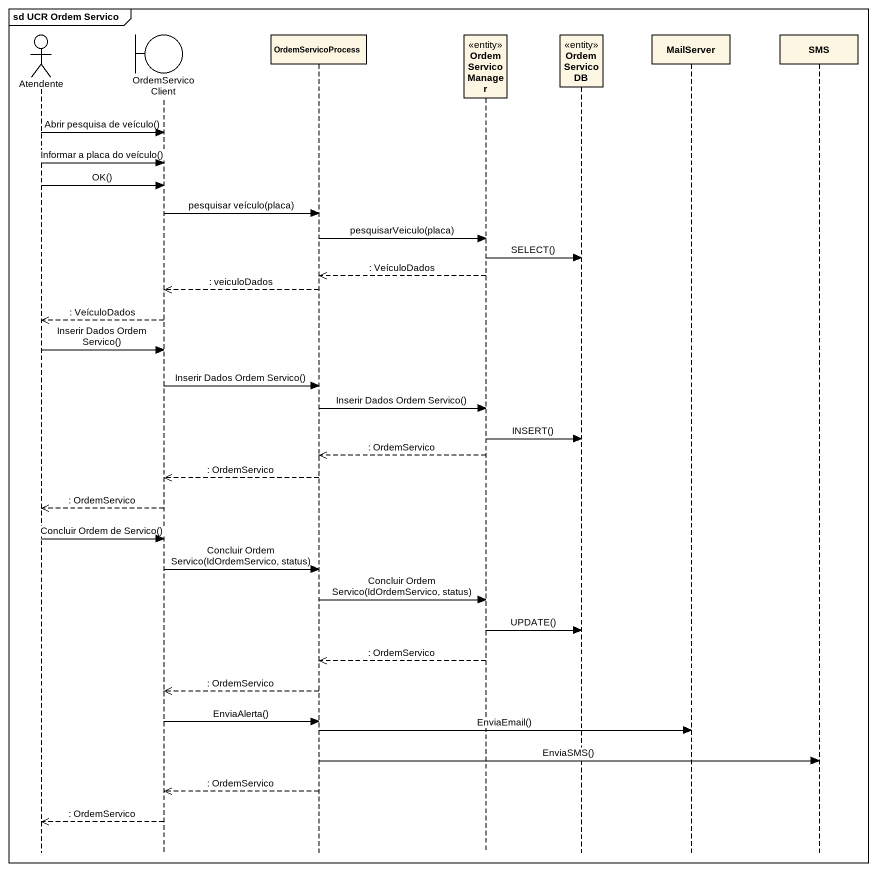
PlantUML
@startuml
mainframe sd UCR Ordem Servico
hide footbox
actor Atendente
boundary OrdemServicoClient
participant OrdemServicoProcess
participant OrdemServicoManager <<entity>>
participant OrdemServicoDB <<entity>>
participant MailServer
participant SMS

Atendente -> OrdemServicoClient : Abrir pesquisa de veículo()
Atendente -> OrdemServicoClient : Informar a placa do veículo()
Atendente -> OrdemServicoClient : OK()
OrdemServicoClient -> OrdemServicoProcess : pesquisar veículo(placa)
OrdemServicoProcess -> OrdemServicoManager : pesquisarVeiculo(placa)
OrdemServicoManager -> OrdemServicoDB : SELECT()
OrdemServicoManager -->> OrdemServicoProcess : : VeículoDados
OrdemServicoProcess -->> OrdemServicoClient : : veiculoDados
OrdemServicoClient -->> Atendente : : VeículoDados
Atendente -> OrdemServicoClient : Inserir Dados Ordem Servico()
OrdemServicoClient -> OrdemServicoProcess : Inserir Dados Ordem Servico()
OrdemServicoProcess -> OrdemServicoManager : Inserir Dados Ordem Servico()
OrdemServicoManager -> OrdemServicoDB : INSERT()
OrdemServicoManager -->> OrdemServicoProcess : : OrdemServico
OrdemServicoProcess -->> OrdemServicoClient : : OrdemServico
OrdemServicoClient -->> Atendente : : OrdemServico
Atendente -> OrdemServicoClient : Concluir Ordem de Servico()
OrdemServicoClient -> OrdemServicoProcess : Concluir Ordem Servico(IdOrdemServico, status)
OrdemServicoProcess -> OrdemServicoManager : Concluir Ordem Servico(IdOrdemServico, status)
OrdemServicoManager -> OrdemServicoDB : UPDATE()
OrdemServicoManager -->> OrdemServicoProcess : : OrdemServico
OrdemServicoProcess -->> OrdemServicoClient : : OrdemServico
OrdemServicoClient -> OrdemServicoProcess : EnviaAlerta()
OrdemServicoProcess -> MailServer : EnviaEmail()
OrdemServicoProcess -> SMS : EnviaSMS()
OrdemServicoProcess -->> OrdemServicoClient : : OrdemServico
OrdemServicoClient -->> Atendente : : OrdemServico
@enduml
